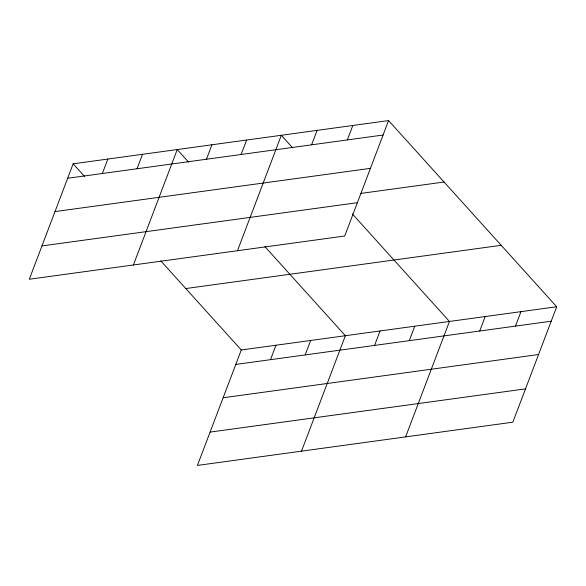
<?xml version="1.0" encoding="UTF-8"?>
<svg xmlns="http://www.w3.org/2000/svg" width="586" height="586" viewBox="0 0 586 586"><rect width="100%" height="100%" fill="white"/><g stroke="black" fill="none" stroke-linecap="round" stroke-linejoin="round"><path stroke-width="0.88" d="M388.577 120.577L73.147 163.809L29.3 279.244L344.722 236.019L388.577 120.577L556.7 306.756L512.853 422.191L197.423 465.423L241.278 349.981L556.7 306.756M102.36 173.507L107.846 159.055M137.051 168.753L142.544 154.294M133.388 264.982L177.243 149.54L188.575 162.095M206.448 159.238L211.934 144.786M241.146 154.484L246.633 140.032M237.484 250.713L281.331 135.278L292.663 147.826M311.591 144.83L317.077 130.378M347.337 139.929L352.831 125.477M270.483 359.679L275.969 345.227M305.181 354.926L310.668 340.473M301.512 451.154L345.366 335.719L264.879 246.589M374.571 345.418L380.065 330.965M409.27 340.664L414.756 326.204M405.607 436.892L449.455 321.45L352.296 213.861M479.714 331.009L485.201 316.55M515.46 326.109L520.954 311.657M67.661 178.261L383.083 135.029M55.003 211.583L370.425 168.358M360.939 193.409L444.056 182.019M41.958 245.922L357.387 202.69M185.791 288.546L501.22 245.314M235.784 364.433L551.206 321.209M223.127 397.762L538.549 354.53M210.081 432.094L525.51 388.87M73.147 163.809L84.487 176.357M160.784 260.851L241.278 349.981"/></g></svg>
